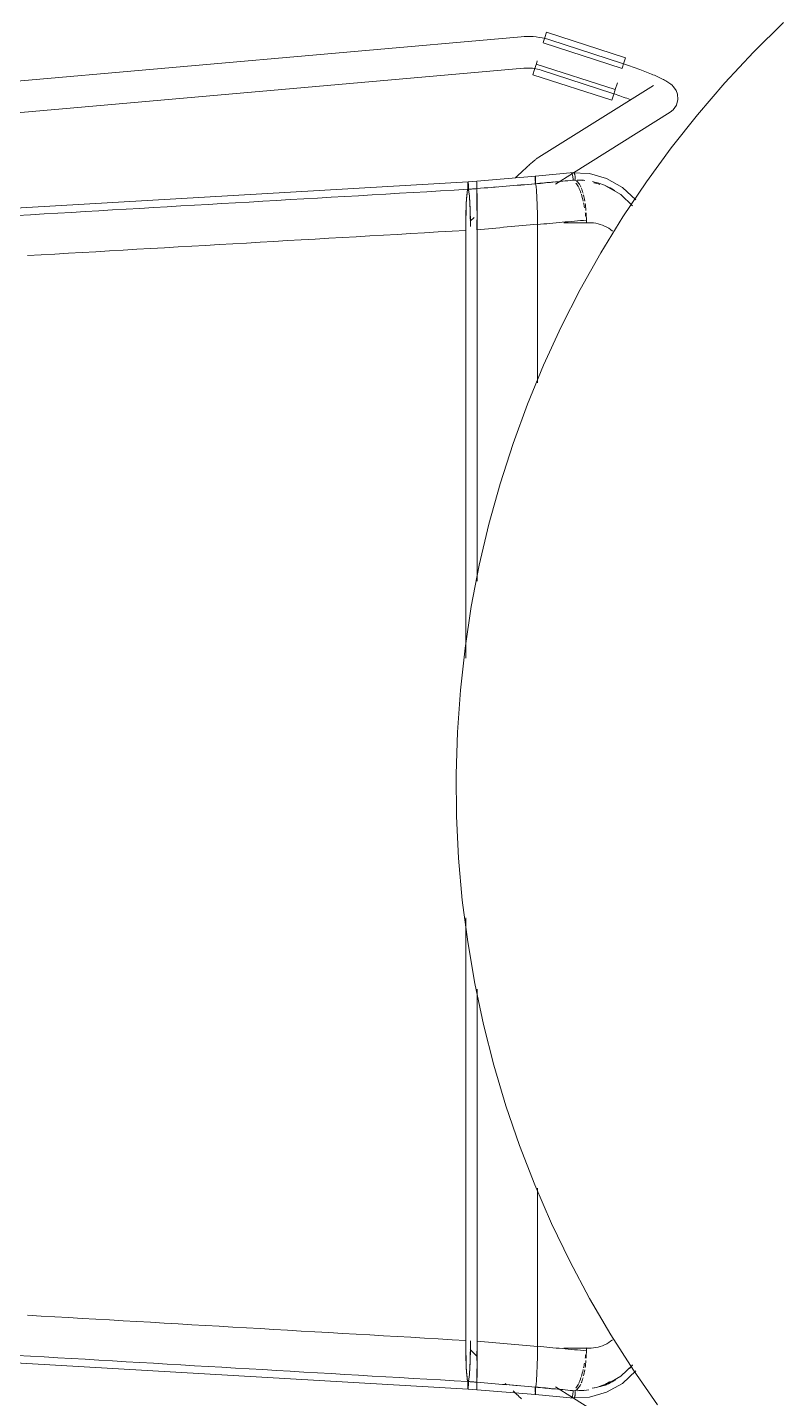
# Model space of a CAD drawing. Header units: millimetres. Extents: x 155927 to 295199, y -4084 to 97293.
# Drawn here: x 227090 to 227377, y 23719 to 24240 of the extents above; entities that cross this region are included whole.
import ezdxf

# ---------------------------------------------------------------- set-up
doc = ezdxf.new("R2010")
doc.units = ezdxf.units.MM
doc.header["$MEASUREMENT"] = 0
doc.layers.add('I-FURN', color=8, linetype='CONTINUOUS', lineweight=9)

msp = doc.modelspace()

# ---------------------------------------------------------------- linework, layer by layer
at = {"layer": 'I-FURN'}
for p, q in [((227377.01, 24241.67), (227365.64, 24230.42)), ((227277.29, 24236.28), (226833.97, 24197.33)), ((227277.34, 24236.29), (227277.29, 24236.28)), ((227278.48, 24236.36), (227277.34, 24236.29)), ((227279.63, 24236.39), (227278.48, 24236.36)), ((227280.77, 24236.38), (227279.63, 24236.39)), ((227281.91, 24236.32), (227280.77, 24236.38)), ((227283.04, 24236.21), (227281.91, 24236.32)), ((227284.18, 24236.05), (227283.04, 24236.21)), ((227285.3, 24235.86), (227284.18, 24236.05)), ((227286.42, 24235.61), (227285.3, 24235.86)), ((227285.67, 24233.95), (227315.68, 24224.27)), ((227285.71, 24234.07), (227286.35, 24236.04)), ((227286.35, 24236.04), (227286.98, 24238)), ((227287.52, 24235.33), (227286.42, 24235.61)), ((227286.98, 24238), (227316.98, 24228.31)), ((227288.62, 24235), (227287.52, 24235.33)), ((227315.43, 24226.28), (227288.62, 24235)), ((227316.98, 24228.31), (227316.35, 24226.36)), ((227365.64, 24230.42), (227354.72, 24218.72)), ((226853.84, 24187.03), (227278.34, 24224.33)), ((227278.34, 24224.33), (227279, 24224.37)), ((227279, 24224.37), (227279.67, 24224.39)), ((227279.67, 24224.39), (227280.33, 24224.38)), ((227280.33, 24224.38), (227280.99, 24224.35)), ((227280.99, 24224.35), (227281.65, 24224.29)), ((227281.65, 24224.29), (227282.3, 24224.2)), ((227281.76, 24221.84), (227282.39, 24223.79)), ((227282.3, 24224.2), (227282.96, 24224.09)), ((227282.39, 24223.79), (227283.03, 24225.77)), ((227282.96, 24224.09), (227283.6, 24223.95)), ((227313.07, 24216.2), (227283.07, 24225.88)), ((227283.1, 24225.98), (227283.47, 24227.15)), ((227283.6, 24223.95), (227284.25, 24223.78)), ((227284.25, 24223.78), (227284.88, 24223.59)), ((227284.88, 24223.59), (227284.91, 24223.58)), ((227284.91, 24223.58), (227311.72, 24214.87)), ((227315.88, 24226.14), (227315.43, 24226.28)), ((227316.35, 24226.36), (227315.72, 24224.38)), ((227316.62, 24225.89), (227315.88, 24226.14)), ((227317.36, 24225.64), (227316.62, 24225.89)), ((227318.09, 24225.4), (227317.36, 24225.64)), ((227318.82, 24225.14), (227318.09, 24225.4)), ((227319.54, 24224.89), (227318.82, 24225.14)), ((227320.26, 24224.64), (227319.54, 24224.89)), ((227320.97, 24224.38), (227320.26, 24224.64)), ((227321.66, 24224.13), (227320.97, 24224.38)), ((227322.35, 24223.88), (227321.66, 24224.13)), ((227323.03, 24223.62), (227322.35, 24223.88)), ((227323.7, 24223.37), (227323.03, 24223.62)), ((227324.35, 24223.11), (227323.7, 24223.37)), ((227324.99, 24222.86), (227324.35, 24223.11)), ((227325.62, 24222.61), (227324.99, 24222.86)), ((227326.23, 24222.36), (227325.62, 24222.61)), ((227281.76, 24221.84), (227311.77, 24212.15)), ((227327.58, 24217.79), (227284, 24190.49)), ((227313.1, 24216.29), (227313.9, 24218.77)), ((227326.82, 24222.11), (227326.23, 24222.36)), ((227327.4, 24221.87), (227326.82, 24222.11)), ((227327.96, 24221.63), (227327.4, 24221.87)), ((227328.51, 24221.39), (227327.96, 24221.63)), ((227329.03, 24221.15), (227328.51, 24221.39)), ((227329.54, 24220.91), (227329.03, 24221.15)), ((227330.04, 24220.68), (227329.54, 24220.91)), ((227330.51, 24220.45), (227330.04, 24220.68)), ((227330.97, 24220.22), (227330.51, 24220.45)), ((227331.41, 24219.99), (227330.97, 24220.22)), ((227331.83, 24219.76), (227331.41, 24219.99)), ((227332.24, 24219.53), (227331.83, 24219.76)), ((227332.64, 24219.3), (227332.24, 24219.53)), ((227333.03, 24219.05), (227332.64, 24219.3)), ((227333.42, 24218.8), (227333.03, 24219.05)), ((227333.81, 24218.52), (227333.42, 24218.8)), ((227334.21, 24218.21), (227333.81, 24218.52)), ((227334.64, 24217.84), (227334.21, 24218.21)), ((227335.1, 24217.37), (227334.64, 24217.84)), ((227335.62, 24216.75), (227335.1, 24217.37)), ((227354.72, 24218.72), (227344.28, 24206.59)), ((227312.05, 24214.76), (227311.72, 24214.87)), ((227312.4, 24214.11), (227311.77, 24212.15)), ((227312.74, 24214.54), (227312.05, 24214.76)), ((227313.03, 24216.08), (227312.4, 24214.11)), ((227313.43, 24214.31), (227312.74, 24214.54)), ((227314.11, 24214.07), (227313.43, 24214.31)), ((227314.79, 24213.84), (227314.11, 24214.07)), ((227315.47, 24213.61), (227314.79, 24213.84)), ((227316.13, 24213.37), (227315.47, 24213.61)), ((227316.79, 24213.13), (227316.13, 24213.37)), ((227317.44, 24212.9), (227316.79, 24213.13)), ((227318.07, 24212.66), (227317.44, 24212.9)), ((227318.7, 24212.43), (227318.07, 24212.66)), ((227336.19, 24215.83), (227335.62, 24216.75)), ((227336.71, 24214.45), (227336.19, 24215.83)), ((227336.3, 24210.25), (227336.89, 24212.48)), ((227336.89, 24212.48), (227336.71, 24214.45)), ((227297.19, 24184.59), (227333.95, 24207.63)), ((227335.07, 24208.52), (227333.95, 24207.63)), ((227335.07, 24208.52), (227336.3, 24210.25)), ((227344.28, 24206.59), (227334.34, 24194.06)), ((227334.34, 24194.06), (227324.9, 24181.14)), ((227279.12, 24186.38), (227278.73, 24186.02)), ((227279.49, 24186.72), (227279.12, 24186.38)), ((227279.86, 24187.05), (227279.49, 24186.72)), ((227280.21, 24187.37), (227279.86, 24187.05)), ((227280.55, 24187.67), (227280.21, 24187.37)), ((227280.87, 24187.96), (227280.55, 24187.67)), ((227281.18, 24188.23), (227280.87, 24187.96)), ((227281.47, 24188.49), (227281.18, 24188.23)), ((227281.75, 24188.73), (227281.47, 24188.49)), ((227282.02, 24188.96), (227281.75, 24188.73)), ((227282.27, 24189.17), (227282.02, 24188.96)), ((227282.51, 24189.37), (227282.27, 24189.17)), ((227282.74, 24189.56), (227282.51, 24189.37)), ((227282.96, 24189.74), (227282.74, 24189.56)), ((227283.19, 24189.92), (227282.96, 24189.74)), ((227283.42, 24190.09), (227283.19, 24189.92)), ((227283.67, 24190.27), (227283.42, 24190.09)), ((227284, 24190.49), (227283.67, 24190.27)), ((227257.17, 24181.14), (226925.26, 24161.85)), ((227257.12, 24180.88), (227257.09, 24180.59)), ((227257.14, 24181.07), (227257.12, 24180.88)), ((227257.17, 24181.14), (227257.14, 24181.07)), ((227257.17, 24181.14), (227260.53, 24181.41)), ((227257.2, 24181.07), (227257.17, 24181.14)), ((227257.22, 24180.88), (227257.2, 24181.07)), ((227257.25, 24180.59), (227257.22, 24180.88)), ((227260.52, 24180.47), (227260.52, 24180.86)), ((227260.52, 24180.86), (227260.52, 24180.48)), ((227282.73, 24183.24), (227260.53, 24181.41)), ((227260.53, 24181.34), (227260.53, 24181.41)), ((227260.53, 24181.41), (227260.53, 24181.34)), ((227260.53, 24181.35), (227260.53, 24181.41)), ((227260.53, 24181.41), (227260.53, 24181.35)), ((227260.53, 24181.16), (227260.53, 24180.86)), ((227260.53, 24180.87), (227260.53, 24181.16)), ((227260.54, 24180.48), (227260.53, 24180.87)), ((227260.53, 24180.86), (227260.54, 24180.48)), ((227275.69, 24183.21), (227275.22, 24182.77)), ((227276.15, 24183.64), (227275.69, 24183.21)), ((227276.61, 24184.07), (227276.15, 24183.64)), ((227277.05, 24184.48), (227276.61, 24184.07)), ((227277.49, 24184.88), (227277.05, 24184.48)), ((227277.91, 24185.27), (227277.49, 24184.88)), ((227278.32, 24185.65), (227277.91, 24185.27)), ((227278.73, 24186.02), (227278.32, 24185.65)), ((227282.64, 24182.31), (227282.63, 24181.86)), ((227282.63, 24181.86), (227282.64, 24182.31)), ((227282.63, 24181.86), (227282.63, 24181.37)), ((227282.63, 24181.37), (227282.63, 24181.86)), ((227282.63, 24180.87), (227282.64, 24180.4)), ((227282.64, 24180.4), (227282.63, 24180.87)), ((227282.66, 24182.7), (227282.64, 24182.31)), ((227282.64, 24182.31), (227282.66, 24182.69)), ((227282.68, 24182.99), (227282.66, 24182.7)), ((227282.66, 24182.69), (227282.68, 24182.99)), ((227282.7, 24183.18), (227282.68, 24182.99)), ((227282.68, 24182.99), (227282.7, 24183.17)), ((227282.73, 24183.24), (227282.7, 24183.18)), ((227282.7, 24183.17), (227282.73, 24183.24)), ((227297.22, 24184.66), (227282.73, 24183.24)), ((227282.73, 24183.24), (227282.76, 24183.17)), ((227282.76, 24183.17), (227282.73, 24183.24)), ((227282.78, 24182.98), (227282.76, 24183.17)), ((227282.8, 24182.69), (227282.78, 24182.98)), ((227282.78, 24182.98), (227282.8, 24182.68)), ((227282.82, 24182.3), (227282.8, 24182.69)), ((227282.8, 24182.68), (227282.82, 24182.3)), ((227282.83, 24181.85), (227282.82, 24182.3)), ((227282.82, 24182.3), (227282.83, 24181.84)), ((227282.82, 24180.39), (227282.83, 24180.86)), ((227282.83, 24180.86), (227282.82, 24180.39)), ((227282.83, 24181.36), (227282.83, 24181.85)), ((227282.83, 24181.84), (227282.83, 24181.35)), ((227282.83, 24180.86), (227282.83, 24181.36)), ((227282.83, 24181.35), (227282.83, 24180.86)), ((227290.37, 24180.32), (227296.81, 24184.36)), ((227296.33, 24184.54), (227303.24, 24184.25)), ((227303.24, 24184.25), (227309.76, 24182.38)), ((227309.76, 24182.38), (227315.77, 24178.99)), ((227324.9, 24181.14), (227315.99, 24167.85)), ((227256.67, 24175.66), (227256.5, 24173.16)), ((227256.86, 24177.41), (227256.67, 24175.66)), ((227257.07, 24178.3), (227256.86, 24177.41)), ((227257.07, 24180.21), (227257.06, 24179.76)), ((227257.06, 24179.76), (227257.06, 24179.27)), ((227257.06, 24179.27), (227257.06, 24178.77)), ((227257.06, 24178.77), (227257.07, 24178.3)), ((227257.09, 24180.59), (227257.07, 24180.21)), ((227257.26, 24180.2), (227257.25, 24180.59)), ((227257.28, 24179.75), (227257.26, 24180.2)), ((227257.27, 24178.3), (227257.28, 24178.76)), ((227257.48, 24177.39), (227257.27, 24178.3)), ((227257.28, 24179.26), (227257.28, 24179.75)), ((227257.28, 24178.76), (227257.28, 24179.26)), ((227257.67, 24175.64), (227257.48, 24177.39)), ((227257.83, 24173.15), (227257.67, 24175.64)), ((227260.48, 24173.42), (227260.49, 24175.92)), ((227260.49, 24175.92), (227260.48, 24173.42)), ((227260.49, 24175.92), (227260.51, 24177.67)), ((227260.51, 24177.67), (227260.49, 24175.92)), ((227260.52, 24180.48), (227260.52, 24180.03)), ((227260.52, 24180.02), (227260.52, 24180.47)), ((227260.52, 24180.03), (227260.52, 24179.54)), ((227260.52, 24179.53), (227260.52, 24180.02)), ((227260.52, 24179.54), (227260.52, 24179.04)), ((227260.52, 24179.04), (227260.52, 24179.53)), ((227260.52, 24178.57), (227260.52, 24179.04)), ((227260.52, 24179.04), (227260.52, 24178.57)), ((227260.54, 24180.48), (227260.54, 24180.03)), ((227260.54, 24180.03), (227260.54, 24180.48)), ((227260.54, 24180.03), (227260.54, 24179.54)), ((227260.54, 24179.54), (227260.54, 24180.03)), ((227260.54, 24179.54), (227260.54, 24179.04)), ((227260.54, 24179.05), (227260.54, 24179.54)), ((227260.54, 24178.57), (227260.54, 24179.05)), ((227260.54, 24179.04), (227260.54, 24178.57)), ((227260.54, 24178.57), (227260.55, 24177.68)), ((227260.55, 24177.69), (227260.54, 24178.57)), ((227260.56, 24175.94), (227260.55, 24177.69)), ((227260.55, 24177.68), (227260.56, 24175.94)), ((227260.56, 24175.94), (227260.58, 24173.44)), ((227260.58, 24173.44), (227260.56, 24175.94)), ((227282.82, 24180.39), (227283.01, 24179.5)), ((227283.02, 24179.5), (227282.82, 24180.39)), ((227283.02, 24179.5), (227283.19, 24177.78)), ((227283.19, 24177.76), (227283.02, 24179.5)), ((227283.19, 24177.77), (227283.34, 24175.33)), ((227283.34, 24175.28), (227283.19, 24177.76)), ((227309.35, 24179.67), (227315.18, 24176.31)), ((227315.18, 24176.31), (227319.66, 24172.04)), ((227315.77, 24178.99), (227320.92, 24174.25)), ((227256.5, 24173.16), (227256.38, 24170.03)), ((227257.96, 24170.03), (227257.83, 24173.15)), ((227260.47, 24170.29), (227260.48, 24173.42)), ((227260.48, 24173.42), (227260.47, 24170.3)), ((227260.58, 24170.3), (227260.58, 24173.44)), ((227260.58, 24173.43), (227260.58, 24170.3)), ((227283.34, 24175.29), (227283.46, 24172.25)), ((227283.46, 24172.19), (227283.34, 24175.28)), ((227283.46, 24172.19), (227283.53, 24168.75)), ((227283.53, 24168.75), (227283.46, 24172.19)), ((227256.3, 24166.47), (227256.28, 24162.68)), ((227256.38, 24170.03), (227256.3, 24166.47)), ((227259.45, 24167.65), (227257.92, 24166.17)), ((227258.04, 24166.48), (227257.96, 24170.03)), ((227258.06, 24164.22), (227258.04, 24166.48)), ((227260.46, 24162.96), (227260.47, 24166.74)), ((227260.47, 24166.74), (227260.46, 24162.96)), ((227260.58, 24170.3), (227260.59, 24166.74)), ((227260.59, 24166.74), (227260.58, 24170.3)), ((227260.59, 24162.95), (227260.59, 24166.74)), ((227260.59, 24166.73), (227260.59, 24162.95)), ((227283.56, 24164.89), (227283.53, 24168.65)), ((227283.53, 24168.65), (227283.56, 24165.01)), ((227303.35, 24165.6), (227293.6, 24165.6)), ((227302.11, 24166.59), (227302.11, 24165.54)), ((227315.99, 24167.85), (227307.62, 24154.22)), ((227256.28, 24162.68), (227256.28, 24000.09)), ((227256.28, 24000.09), (227256.28, 24162.68)), ((227260.59, 24162.95), (227260.59, 24029.31)), ((227260.59, 24029.31), (227260.59, 24162.95)), ((227283.56, 24104.77), (227283.56, 24164.89)), ((227283.56, 24164.89), (227283.56, 24104.77)), ((227307.62, 24154.22), (227299.8, 24140.26)), ((227299.8, 24140.26), (227292.54, 24126.01)), ((227292.54, 24126.01), (227285.86, 24111.47)), ((227285.86, 24111.47), (227279.76, 24096.68)), ((227279.76, 24096.68), (227274.27, 24081.65)), ((227274.27, 24081.65), (227269.37, 24066.42)), ((227269.37, 24066.42), (227265.09, 24051)), ((227265.09, 24051), (227261.43, 24035.43)), ((227261.43, 24035.43), (227258.4, 24019.72)), ((227258.4, 24019.72), (227256, 24003.9)), ((227256, 24003.9), (227254.23, 23988)), ((227254.23, 23988), (227253.1, 23972.04)), ((227253.1, 23972.04), (227252.6, 23956.05)), ((227252.6, 23956.05), (227252.75, 23940.05)), ((227252.75, 23940.05), (227253.54, 23924.07)), ((227253.54, 23924.07), (227254.96, 23908.14)), ((227254.96, 23908.14), (227257.02, 23892.27)), ((227256.28, 23901.35), (227256.28, 23740.78)), ((227256.28, 23740.78), (227256.28, 23901.35)), ((227257.02, 23892.27), (227259.72, 23876.5)), ((227259.72, 23876.5), (227263.04, 23860.85)), ((227260.59, 23874.26), (227260.59, 23740.52)), ((227260.59, 23740.52), (227260.59, 23874.26)), ((227263.04, 23860.85), (227266.99, 23845.35)), ((227266.99, 23845.35), (227271.55, 23830.01)), ((227271.55, 23830.01), (227276.72, 23814.87)), ((227276.72, 23814.87), (227282.5, 23799.95)), ((227282.5, 23799.95), (227288.86, 23785.27)), ((227283.56, 23738.57), (227283.56, 23798.69)), ((227283.56, 23798.69), (227283.56, 23738.57)), ((227288.86, 23785.27), (227295.81, 23770.86)), ((227295.81, 23770.86), (227303.33, 23756.74)), ((227303.33, 23756.74), (227311.4, 23742.93)), ((227257.17, 23722.33), (226925.26, 23741.61)), ((227256.28, 23740.78), (227256.3, 23737)), ((227258.04, 23736.99), (227258.06, 23740.67)), ((227260.59, 23740.52), (227260.59, 23736.73)), ((227260.59, 23736.73), (227260.59, 23740.52)), ((227283.53, 23734.81), (227283.56, 23738.57)), ((227283.56, 23738.45), (227283.53, 23734.81)), ((227302.11, 23737.92), (227302.11, 23736.88)), ((227311.4, 23742.93), (227320.03, 23729.45)), ((227256.3, 23737), (227256.38, 23733.43)), ((227256.38, 23733.43), (227256.5, 23730.3)), ((227257.83, 23730.32), (227257.96, 23733.44)), ((227257.92, 23737.29), (227260.59, 23734.72)), ((227257.96, 23733.44), (227258.04, 23736.99)), ((227260.47, 23733.17), (227260.47, 23736.73)), ((227260.47, 23736.72), (227260.47, 23733.17)), ((227260.59, 23736.73), (227260.58, 23733.16)), ((227260.58, 23733.16), (227260.59, 23736.73)), ((227260.58, 23733.16), (227260.58, 23730.03)), ((227260.58, 23730.03), (227260.58, 23733.16)), ((227283.53, 23734.72), (227283.46, 23731.28)), ((227283.46, 23731.28), (227283.53, 23734.71)), ((227293.6, 23737.87), (227303.35, 23737.87)), ((227256.5, 23730.3), (227256.67, 23727.8)), ((227256.67, 23727.8), (227256.86, 23726.05)), ((227257.48, 23726.07), (227257.67, 23727.82)), ((227257.67, 23727.82), (227257.83, 23730.32)), ((227260.49, 23727.55), (227260.48, 23730.05)), ((227260.48, 23730.04), (227260.49, 23727.54)), ((227260.51, 23725.8), (227260.49, 23727.55)), ((227260.49, 23727.54), (227260.51, 23725.79)), ((227260.56, 23727.52), (227260.55, 23725.78)), ((227260.55, 23725.78), (227260.56, 23727.52)), ((227260.58, 23730.03), (227260.56, 23727.53)), ((227260.56, 23727.52), (227260.58, 23730.03)), ((227283.19, 23725.7), (227283.34, 23728.18)), ((227283.34, 23728.14), (227283.19, 23725.7)), ((227283.34, 23728.18), (227283.46, 23731.28)), ((227283.46, 23731.21), (227283.34, 23728.18)), ((227315.18, 23727.16), (227319.65, 23731.41)), ((227315.77, 23724.47), (227320.92, 23729.22)), ((227320.03, 23729.45), (227329.18, 23716.33)), ((227256.86, 23726.05), (227257.07, 23725.16)), ((227257.07, 23725.16), (227257.06, 23724.69)), ((227257.06, 23724.69), (227257.06, 23724.2)), ((227257.06, 23724.2), (227257.06, 23723.71)), ((227257.06, 23723.71), (227257.07, 23723.25)), ((227257.07, 23723.25), (227257.09, 23722.87)), ((227257.09, 23722.87), (227257.12, 23722.58)), ((227257.12, 23722.58), (227257.14, 23722.39)), ((227257.14, 23722.39), (227257.17, 23722.33)), ((227257.17, 23722.33), (227257.2, 23722.4)), ((227257.17, 23722.32), (227260.53, 23722.06)), ((227257.2, 23722.4), (227257.22, 23722.59)), ((227257.22, 23722.59), (227257.25, 23722.88)), ((227257.25, 23722.88), (227257.26, 23723.26)), ((227257.26, 23723.26), (227257.28, 23723.71)), ((227257.27, 23725.17), (227257.48, 23726.07)), ((227257.28, 23724.7), (227257.27, 23725.17)), ((227257.28, 23724.2), (227257.28, 23724.7)), ((227257.28, 23723.71), (227257.28, 23724.2)), ((227260.52, 23724.43), (227260.52, 23724.9)), ((227260.52, 23724.9), (227260.52, 23724.43)), ((227260.52, 23723.93), (227260.52, 23724.43)), ((227260.52, 23724.43), (227260.52, 23723.93)), ((227260.52, 23723.44), (227260.52, 23723.93)), ((227260.52, 23723.93), (227260.52, 23723.44)), ((227260.52, 23722.99), (227260.52, 23723.44)), ((227260.52, 23723.44), (227260.52, 23722.99)), ((227260.52, 23722.61), (227260.52, 23722.99)), ((227260.52, 23722.99), (227260.52, 23722.6)), ((227260.52, 23722.31), (227260.52, 23722.61)), ((227260.52, 23722.6), (227260.52, 23722.31)), ((227260.53, 23722.12), (227260.52, 23722.31)), ((227260.52, 23722.31), (227260.53, 23722.12)), ((227260.54, 23722.98), (227260.53, 23722.6)), ((227260.53, 23722.6), (227260.54, 23722.98)), ((227260.53, 23722.6), (227260.53, 23722.31)), ((227260.53, 23722.31), (227260.53, 23722.6)), ((227260.53, 23722.31), (227260.53, 23722.12)), ((227260.53, 23722.12), (227260.53, 23722.31)), ((227260.55, 23725.78), (227260.54, 23724.89)), ((227260.54, 23724.89), (227260.55, 23725.78)), ((227260.54, 23724.89), (227260.54, 23724.42)), ((227260.54, 23724.42), (227260.54, 23724.89)), ((227260.54, 23724.42), (227260.54, 23723.93)), ((227260.54, 23723.92), (227260.54, 23724.42)), ((227260.54, 23723.93), (227260.54, 23723.44)), ((227260.54, 23723.43), (227260.54, 23723.92)), ((227260.54, 23723.44), (227260.54, 23722.98)), ((227260.54, 23722.98), (227260.54, 23723.43)), ((227271.77, 23723.96), (227271.27, 23724.44)), ((227282.64, 23723.06), (227282.63, 23722.59)), ((227282.63, 23722.59), (227282.64, 23723.06)), ((227282.63, 23722.59), (227282.63, 23722.09)), ((227282.63, 23722.1), (227282.63, 23722.59)), ((227282.82, 23723.07), (227283.02, 23723.97)), ((227283.01, 23723.96), (227282.82, 23723.08)), ((227282.82, 23723.08), (227282.83, 23722.61)), ((227282.83, 23722.6), (227282.82, 23723.07)), ((227282.83, 23722.61), (227282.83, 23722.11)), ((227282.83, 23722.11), (227282.83, 23722.6)), ((227283.02, 23723.97), (227283.19, 23725.7)), ((227283.19, 23725.68), (227283.02, 23723.96)), ((227296.81, 23719.11), (227290.37, 23723.14)), ((227309.35, 23723.79), (227315.18, 23727.16)), ((227309.76, 23721.09), (227315.77, 23724.47)), ((227260.53, 23722.12), (227260.53, 23722.06)), ((227260.53, 23722.06), (227260.53, 23722.12)), ((227260.53, 23722.12), (227260.53, 23722.05)), ((227260.53, 23722.05), (227260.53, 23722.12)), ((227282.73, 23720.23), (227260.53, 23722.05)), ((227274.74, 23721.14), (227274.26, 23721.6)), ((227275.22, 23720.69), (227274.74, 23721.14)), ((227275.69, 23720.25), (227275.22, 23720.69)), ((227276.15, 23719.82), (227275.69, 23720.25)), ((227276.61, 23719.4), (227276.15, 23719.82)), ((227277.05, 23718.99), (227276.61, 23719.4)), ((227277.49, 23718.58), (227277.05, 23718.99)), ((227282.63, 23721.6), (227282.63, 23722.1)), ((227282.63, 23722.09), (227282.63, 23721.6)), ((227282.63, 23721.6), (227282.64, 23721.15)), ((227282.64, 23721.15), (227282.63, 23721.6)), ((227282.66, 23720.77), (227282.68, 23720.48)), ((227282.68, 23720.48), (227282.66, 23720.77)), ((227282.68, 23720.48), (227282.7, 23720.29)), ((227282.7, 23720.29), (227282.68, 23720.48)), ((227282.7, 23720.29), (227282.73, 23720.22)), ((227282.73, 23720.23), (227282.7, 23720.29)), ((227282.76, 23720.3), (227282.73, 23720.23)), ((227282.73, 23720.22), (227282.76, 23720.29)), ((227297.22, 23718.8), (227282.73, 23720.22)), ((227282.76, 23720.29), (227282.78, 23720.48)), ((227282.78, 23720.48), (227282.8, 23720.78)), ((227282.8, 23720.78), (227282.78, 23720.49)), ((227282.82, 23721.17), (227282.8, 23720.78)), ((227282.8, 23720.78), (227282.82, 23721.16)), ((227282.83, 23721.62), (227282.82, 23721.17)), ((227282.82, 23721.16), (227282.83, 23721.61)), ((227282.83, 23721.61), (227282.83, 23722.11)), ((227282.83, 23722.11), (227282.83, 23721.62)), ((227296.33, 23718.92), (227303.24, 23719.21)), ((227333.95, 23695.84), (227297.19, 23718.87)), ((227303.24, 23719.21), (227309.76, 23721.09))]:
    msp.add_line(p, q, dxfattribs=at)
for points, knots in [([(227257.07, 24178.3), (227257.06, 24178.53), (227257.06, 24179.02), (227257.06, 24179.65), (227257.07, 24180.11), (227257.09, 24180.53), (227257.12, 24180.98), (227257.15, 24181.14), (227257.17, 24181.14)], [-1, -1, -1, -1, -0.90625, -0.8125, -0.765625, -0.71875, -0.625, -0.501507, -0.501507, -0.501507, -0.501507]), ([(227257.17, 24181.14), (227257.19, 24181.14), (227257.22, 24181), (227257.25, 24180.6), (227257.27, 24180.22), (227257.28, 24179.76), (227257.28, 24179.26), (227257.28, 24178.76), (227257.27, 24178.44), (227257.27, 24178.3)], [-0.5, -0.5, -0.5, -0.5, -0.375, -0.3125, -0.25, -0.1875, -0.125, -0.0625, 0, 0, 0, 0]), ([(227297.04, 24181.72), (227297.05, 24181.95), (227297.05, 24182.43), (227296.96, 24183.19), (227296.81, 24183.85), (227296.63, 24184.28), (227296.52, 24184.44), (227296.47, 24184.48)], [-1, -1, -1, -1, -0.90625, -0.8125, -0.71875, -0.625, -0.5625, -0.5625, -0.5625, -0.5625]), ([(227297.37, 24184.61), (227297.39, 24184.6), (227297.44, 24184.55), (227297.52, 24184.44), (227297.61, 24184.25), (227297.72, 24183.93), (227297.79, 24183.54), (227297.82, 24183.18), (227297.84, 24182.81), (227297.84, 24182.36), (227297.8, 24182), (227297.78, 24181.83)], [0.5555556, 0.5555556, 0.5555556, 0.5555556, 0.5833333, 0.6180556, 0.6527778, 0.7222222, 0.7916667, 0.8263889, 0.8611111, 0.9305556, 1, 1, 1, 1]), ([(227304.46, 24181.22), (227306.54, 24180.78), (227309.5, 24179.81), (227312.17, 24178.25), (227312.97, 24177.72)], [-0.8210019, -0.8210019, -0.8210019, -0.8210019, -0.6666667, -0.5975811, -0.5975811, -0.5975811, -0.5975811]), ([(227256.28, 24162.68), (227256.28, 24163.96), (227256.29, 24166.51), (227256.37, 24170.11), (227256.5, 24173.28), (227256.72, 24176.64), (227256.93, 24178.03), (227257.07, 24178.3)], [-1, -1, -1, -1, -0.833333, -0.666667, -0.5, -0.333333, 0, 0, 0, 0]), ([(227257.27, 24178.3), (227257.41, 24178.01), (227257.62, 24176.61), (227257.84, 24173.26), (227257.97, 24170.11), (227258.03, 24166.99), (227258.05, 24164.98), (227258.06, 24164.22)], [-1, -1, -1, -1, -0.6666667, -0.5, -0.3333333, -0.1666667, -0.0664381, -0.0664381, -0.0664381, -0.0664381]), ([(227302.11, 24165.54), (227304.5, 24165.76), (227308.1, 24165.13), (227311.1, 24163.2), (227312, 24162.43)], [0, 0, 0, 0, 0.3333333, 0.5, 0.5, 0.5, 0.5]), ([(227257.07, 23725.16), (227256.93, 23725.44), (227256.72, 23726.83), (227256.5, 23730.19), (227256.37, 23733.35), (227256.29, 23736.96), (227256.28, 23739.51), (227256.28, 23740.78)], [-1, -1, -1, -1, -0.666667, -0.5, -0.333333, -0.166667, 0, 0, 0, 0]), ([(227258.06, 23740.67), (227258.06, 23738.16), (227258.01, 23734.39), (227257.84, 23730.2), (227257.62, 23726.85), (227257.41, 23725.46), (227257.27, 23725.17)], [-0.996036, -0.996036, -0.996036, -0.996036, -0.6666667, -0.5, -0.3333333, 0, 0, 0, 0]), ([(227312, 23741.03), (227311.1, 23740.27), (227308.1, 23738.34), (227304.5, 23737.71), (227302.11, 23737.92)], [0.5, 0.5, 0.5, 0.5, 0.6666667, 1, 1, 1, 1]), ([(227257.17, 23722.32), (227257.15, 23722.32), (227257.12, 23722.46), (227257.09, 23722.85), (227257.07, 23723.24), (227257.06, 23723.7), (227257.06, 23724.19), (227257.06, 23724.69), (227257.07, 23725.01), (227257.07, 23725.16)], [-0.498493, -0.498493, -0.498493, -0.498493, -0.375, -0.3125, -0.25, -0.1875, -0.125, -0.0625, 0, 0, 0, 0]), ([(227260.52, 23724.9), (227264.21, 23724.59), (227269.55, 23724.15), (227274.88, 23723.71), (227276.53, 23723.57)], [0, 0, 0, 0, 0.5, 0.7233886, 0.7233886, 0.7233886, 0.7233886]), ([(227313.24, 23725.85), (227312.35, 23725.28), (227309.53, 23723.61), (227306.42, 23723), (227304.28, 23722.71)], [0.591443, 0.591443, 0.591443, 0.591443, 0.6666667, 0.8236682, 0.8236682, 0.8236682, 0.8236682]), ([(227305.38, 23722.72), (227306.73, 23723.11), (227308.69, 23723.84), (227310.51, 23724.85), (227311.09, 23725.19)], [0.2297626, 0.2297626, 0.2297626, 0.2297626, 0.3333333, 0.3824546, 0.3824546, 0.3824546, 0.3824546]), ([(227297.78, 23721.64), (227297.8, 23721.5), (227297.83, 23721.21), (227297.85, 23720.79), (227297.83, 23720.42), (227297.81, 23720.12), (227297.78, 23719.85), (227297.73, 23719.6), (227297.67, 23719.38), (227297.6, 23719.18), (227297.5, 23718.99), (227297.41, 23718.88), (227297.37, 23718.85)], [0, 0, 0, 0, 0.0555556, 0.1111111, 0.1666667, 0.1944444, 0.2222222, 0.2777778, 0.3055556, 0.3333333, 0.3888889, 0.4444444, 0.4444444, 0.4444444, 0.4444444])]:
    msp.add_open_spline(points, degree=3, knots=knots, dxfattribs=at)
for points in [[(227289.72, 24181.11), (227287.37, 24180.87), (227285.01, 24180.64), (227282.64, 24180.4)], [(227297.78, 24181.83), (227295.33, 24181.59), (227290.38, 24181.11), (227285.35, 24180.63), (227282.82, 24180.39)], [(227297.78, 24181.83), (227298.17, 24181.68), (227298.92, 24181.12), (227299.62, 24179.97), (227299.94, 24179.28)], [(227300.55, 24181.68), (227299.91, 24181.74), (227299.26, 24181.75), (227298.6, 24181.74)], [(227299.31, 24181.79), (227300.05, 24181.78), (227300.78, 24181.75), (227301.52, 24181.68)], [(226925.07, 24158.98), (226980.31, 24162.2), (227090.9, 24168.64), (227201.67, 24175.08), (227257.07, 24178.3)], [(227260.54, 24178.57), (227259.96, 24178.53), (227258.8, 24178.44), (227257.65, 24178.35), (227257.07, 24178.3)], [(227260.52, 24178.57), (227259.98, 24178.52), (227258.9, 24178.43), (227257.81, 24178.34), (227257.27, 24178.3)], [(227260.54, 24178.57), (227264.25, 24178.88), (227271.69, 24179.48), (227279.11, 24180.08), (227282.82, 24180.39)], [(227266.84, 24179.09), (227267.25, 24179.13), (227267.66, 24179.16), (227268.08, 24179.19)], [(227271.69, 24179.49), (227275.34, 24179.8), (227278.99, 24180.1), (227282.64, 24180.4)], [(227299.09, 24179.24), (227298.78, 24179.88), (227298.46, 24180.27), (227298.14, 24180.6)], [(227300.05, 24176.82), (227299.78, 24177.63), (227299.5, 24178.44), (227299.2, 24179)], [(227300.14, 24178.83), (227300.39, 24178.24), (227300.63, 24177.58), (227300.83, 24176.85)], [(227300.9, 24173.78), (227300.68, 24174.7), (227300.45, 24175.64), (227300.2, 24176.49)], [(227301.01, 24176.17), (227301.2, 24175.43), (227301.36, 24174.63), (227301.51, 24173.8)], [(227307.18, 24180.16), (227306.47, 24180.42), (227305.74, 24180.6), (227305, 24180.73)], [(227301.41, 24171.26), (227301.3, 24171.89), (227301.17, 24172.5), (227301.05, 24173.12)], [(227301.64, 24172.94), (227301.77, 24172.1), (227301.88, 24171.22), (227301.94, 24170.31)], [(227302.11, 24166.59), (227299.08, 24166.33), (227292.94, 24165.79), (227286.69, 24165.2), (227283.56, 24164.89)], [(227301.88, 24168), (227301.82, 24168.48), (227301.76, 24168.95), (227301.69, 24169.41)], [(227302.01, 24169.38), (227302.07, 24168.47), (227302.1, 24167.54), (227302.11, 24166.59)], [(227302.11, 24165.54), (227302.62, 24165.59), (227303.13, 24165.61), (227303.63, 24165.6)], [(227089.78, 24153.1), (227145.25, 24156.29), (227200.75, 24159.49), (227256.28, 24162.68)], [(227260.59, 24162.95), (227264.42, 24163.29), (227268.26, 24163.64), (227272.08, 24163.98)], [(227272.08, 24163.98), (227275.91, 24164.32), (227279.74, 24164.67), (227283.56, 24165.01)], [(227256.28, 23740.78), (227200.75, 23743.98), (227145.22, 23747.17), (227089.78, 23750.37)], [(226925.07, 23744.48), (226980.31, 23741.26), (227090.9, 23734.82), (227201.67, 23728.38), (227257.07, 23725.16)], [(227272.08, 23739.49), (227268.26, 23739.83), (227264.42, 23740.17), (227260.59, 23740.52)], [(227283.56, 23738.45), (227279.74, 23738.8), (227275.91, 23739.14), (227272.08, 23739.49)], [(227302.11, 23736.88), (227299.08, 23737.13), (227292.94, 23737.68), (227286.69, 23738.27), (227283.56, 23738.57)], [(227303.63, 23737.87), (227303.12, 23737.86), (227302.62, 23737.88), (227302.11, 23737.92)], [(227301.94, 23733.16), (227301.87, 23732.26), (227301.77, 23731.37), (227301.64, 23730.52)], [(227301.7, 23734.04), (227301.76, 23734.51), (227301.81, 23734.98), (227301.86, 23735.46)], [(227302.11, 23736.88), (227302.1, 23735.93), (227302.07, 23735), (227302.01, 23734.09)], [(227300.2, 23727.09), (227300.45, 23727.9), (227300.68, 23728.77), (227300.89, 23729.69)], [(227301.51, 23729.67), (227301.37, 23728.83), (227301.2, 23728.02), (227301.01, 23727.28)], [(227301.05, 23730.35), (227301.17, 23730.95), (227301.3, 23731.57), (227301.42, 23732.2)], [(227319.63, 23731.47), (227319.24, 23731.01), (227318.85, 23730.55), (227318.45, 23730.1)], [(227260.54, 23724.89), (227259.96, 23724.94), (227258.8, 23725.03), (227257.65, 23725.12), (227257.07, 23725.16)], [(227257.27, 23725.17), (227257.29, 23724.57), (227257.28, 23723.07), (227257.21, 23722.32), (227257.17, 23722.32)], [(227260.52, 23724.9), (227259.98, 23724.94), (227258.9, 23725.03), (227257.81, 23725.12), (227257.27, 23725.17)], [(227260.54, 23724.89), (227264.25, 23724.59), (227271.69, 23723.98), (227279.11, 23723.38), (227282.82, 23723.08)], [(227297.78, 23721.64), (227295.33, 23721.88), (227290.38, 23722.36), (227285.35, 23722.84), (227282.82, 23723.07)], [(227289.72, 23722.36), (227287.44, 23722.59), (227285.13, 23722.81), (227282.82, 23723.04)], [(227299.95, 23724.19), (227299.62, 23723.49), (227298.92, 23722.35), (227298.17, 23721.78), (227297.78, 23721.64)], [(227298.13, 23722.65), (227298.46, 23723.06), (227298.78, 23723.58), (227299.09, 23724.22)], [(227299.2, 23724.47), (227299.5, 23725.1), (227299.78, 23725.85), (227300.04, 23726.67)], [(227300.83, 23726.62), (227300.62, 23725.89), (227300.39, 23725.25), (227300.14, 23724.65)], [(227296.47, 23718.99), (227296.52, 23719.03), (227296.61, 23719.15), (227296.74, 23719.45), (227296.86, 23719.83), (227296.96, 23720.29), (227297.02, 23720.78), (227297.05, 23721.28), (227297.05, 23721.59), (227297.04, 23721.74)], [(227298.61, 23721.68), (227299.51, 23721.7), (227300.41, 23721.75), (227301.3, 23721.86)], [(227303.06, 23721.98), (227301.82, 23721.79), (227300.57, 23721.75), (227299.31, 23721.75)]]:
    msp.add_open_spline(points, degree=3, dxfattribs=at)

doc.saveas('drawing.dxf')
